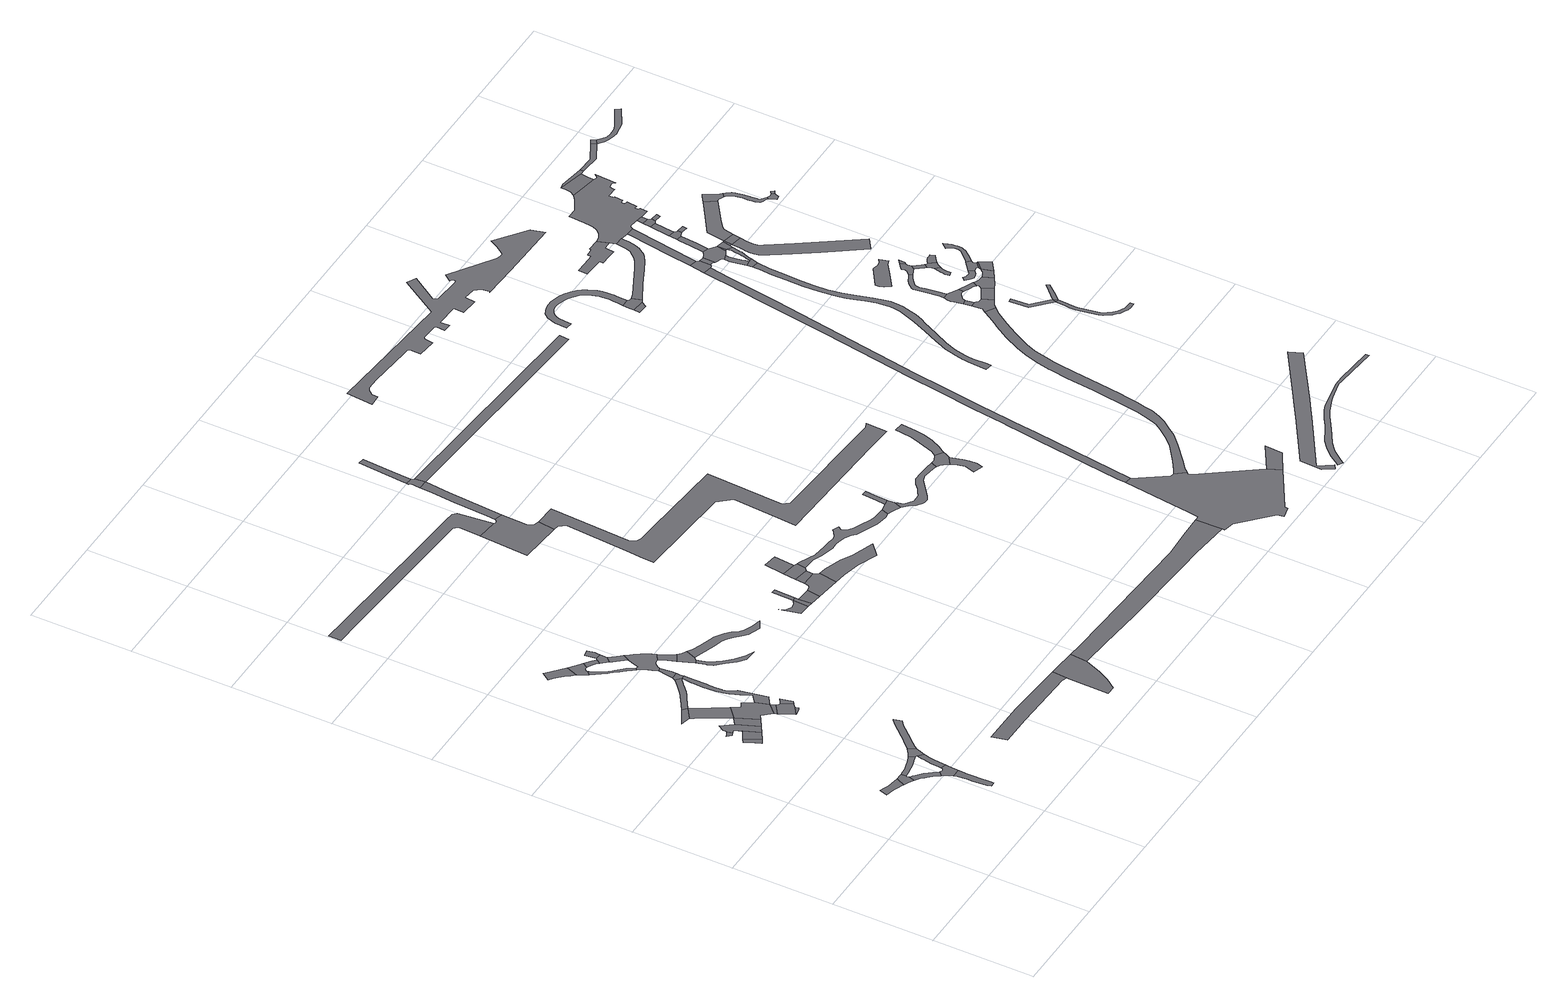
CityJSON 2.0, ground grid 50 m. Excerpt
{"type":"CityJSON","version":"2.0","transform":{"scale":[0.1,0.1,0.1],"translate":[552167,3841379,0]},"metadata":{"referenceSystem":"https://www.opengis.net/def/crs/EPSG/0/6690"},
"CityObjects":{
"road1":{"type":"Road","geometry":[{"type":"MultiSurface","lod":"1","boundaries":[[[0,1,2,3,4,5,6,7,8,9,10]]]}]},
"road2":{"type":"Road","attributes":{"RoadStructureAttribute.sectionType":"1"},"geometry":[{"type":"MultiSurface","lod":"1","boundaries":[[[11,10,9,12,13,14,15,16,17]]]}]},
"road3":{"type":"Road","attributes":{"RoadStructureAttribute.sectionType":"1"},"geometry":[{"type":"MultiSurface","lod":"1","boundaries":[[[18,19,20,21,22,23,24,14,13,25,26,27,28,29,30,31]]]}]},
"road4":{"type":"Road","attributes":{"RoadStructureAttribute.sectionType":"1"},"geometry":[{"type":"MultiSurface","lod":"1","boundaries":[[[32,33,34,35,36,37,38,39,40,41,42,43,44,45,46,47,48]]]}]},
"road5":{"type":"Road","geometry":[{"type":"MultiSurface","lod":"1","boundaries":[[[49,50,51,52,53,31,30,54,55,32,48,56,57]]]}]},
"road6":{"type":"Road","attributes":{"RoadStructureAttribute.sectionType":"1"},"geometry":[{"type":"MultiSurface","lod":"1","boundaries":[[[58,59,60,61,62,63,17,16,64,65,66,67,68,69,70,71,72]]]}]},
"road7":{"type":"Road","geometry":[{"type":"MultiSurface","lod":"1","boundaries":[[[73,74,75,76,77,78]]]}]},
"road8":{"type":"Road","geometry":[{"type":"MultiSurface","lod":"1","boundaries":[[[79,80,81,82,83,84,85]]]}]},
"road9":{"type":"Road","attributes":{"RoadStructureAttribute.sectionType":"1"},"geometry":[{"type":"MultiSurface","lod":"1","boundaries":[[[86,87,88,73,78,89]]]}]},
"road10":{"type":"Road","attributes":{"RoadStructureAttribute.sectionType":"1"},"geometry":[{"type":"MultiSurface","lod":"1","boundaries":[[[90,91,92,93,94,95,96,97,49,57,98,99,100,101,102]]]}]},
"road11":{"type":"Road","geometry":[{"type":"MultiSurface","lod":"1","boundaries":[[[103,104,58,72,105,90,102,106,107]]]}]},
"road12":{"type":"Road","attributes":{"RoadStructureAttribute.sectionType":"1"},"geometry":[{"type":"MultiSurface","lod":"1","boundaries":[[[108,109,110,111,112,113,114,79,85,115,116,117,118,119,86,89,120,121]]]}]},
"road13":{"type":"Road","geometry":[{"type":"MultiSurface","lod":"1","boundaries":[[[122,123,124,125]]]}]},
"road14":{"type":"Road","geometry":[{"type":"MultiSurface","lod":"1","boundaries":[[[126,121,120,127]]]}]},
"road15":{"type":"Road","attributes":{"RoadStructureAttribute.sectionType":"1"},"geometry":[{"type":"MultiSurface","lod":"1","boundaries":[[[128,129,125,124,130,131,132,133,134,135,136,126,137]]]}]},
"road16":{"type":"Road","attributes":{"RoadStructureAttribute.sectionType":"1"},"geometry":[{"type":"MultiSurface","lod":"1","boundaries":[[[138,139,140,141,142,143,144,145,146,147,148,149,150,151,152,103,107]]]}]},
"road17":{"type":"Road","geometry":[{"type":"MultiSurface","lod":"1","boundaries":[[[153,154,155,137,126,127,156,157,158,159,160]]]}]},
"road18":{"type":"Road","attributes":{"RoadStructureAttribute.sectionType":"1"},"geometry":[{"type":"MultiSurface","lod":"1","boundaries":[[[159,158,161,162]]]}]},
"road19":{"type":"Road","geometry":[{"type":"MultiSurface","lod":"1","boundaries":[[[163,164,165,166,167]]]}]},
"road20":{"type":"Road","attributes":{"RoadStructureAttribute.sectionType":"1"},"geometry":[{"type":"MultiSurface","lod":"1","boundaries":[[[168,162,161,167,166,169,170,171]]]}]},
"road21":{"type":"Road","geometry":[{"type":"MultiSurface","lod":"1","boundaries":[[[172,173,174,175,176,177,178,179,180,122,125,181,182,183,184,185,186,187,188,189,190,191,192]]]}]},
"road22":{"type":"Road","geometry":[{"type":"MultiSurface","lod":"1","boundaries":[[[193,194,195,196,197,198,199,200,201,202]]]}]},
"road23":{"type":"Road","attributes":{"RoadStructureAttribute.sectionType":"1"},"geometry":[{"type":"MultiSurface","lod":"1","boundaries":[[[203,204,205,171,170]]]}]},
"road24":{"type":"Road","attributes":{"RoadStructureAttribute.sectionType":"1"},"geometry":[{"type":"MultiSurface","lod":"1","boundaries":[[[206,202,201,207,208,209,210,211,212,213]]]}]},
"road25":{"type":"Road","attributes":{"RoadStructureAttribute.sectionType":"1"},"geometry":[{"type":"MultiSurface","lod":"1","boundaries":[[[214,215,216,217,218,219,220,221,222,223,224,225,226,192,227,228,229,230,231,232,233,234,235,236,237,238,239,240,160,159]]]}]},
"road26":{"type":"Road","geometry":[{"type":"MultiSurface","lod":"1","boundaries":[[[241,242,243,244,245,246,247,248,249,250,209,208,251,252,253,254,255,256,257,258,259,260,261,262]]]}]},
"road27":{"type":"Road","geometry":[{"type":"MultiSurface","lod":"1","boundaries":[[[263,172,192,226,264,265]]]}]},
"road28":{"type":"Road","attributes":{"RoadStructureAttribute.sectionType":"1"},"geometry":[{"type":"MultiSurface","lod":"1","boundaries":[[[266,267,213,212,268,269,270,271]]]}]},
"road29":{"type":"Road","geometry":[{"type":"MultiSurface","lod":"1","boundaries":[[[272,273,274,275,276,263,265]]]}]},
"road30":{"type":"Road","geometry":[{"type":"MultiSurface","lod":"1","boundaries":[[[277,278,271,270,279,280,281]]]}]},
"road31":{"type":"Road","attributes":{"RoadStructureAttribute.sectionType":"1"},"geometry":[{"type":"MultiSurface","lod":"1","boundaries":[[[282,283,281,280,284,285,286,287,288]]]}]},
"road32":{"type":"Road","geometry":[{"type":"MultiSurface","lod":"1","boundaries":[[[289,290,291,292,278,277]]]}]},
"road33":{"type":"Road","geometry":[{"type":"MultiSurface","lod":"1","boundaries":[[[293,294,295,296,288,287,297,298,262,261,299,300,274,273,301,302,303,304,305]]]}]},
"road34":{"type":"Road","attributes":{"RoadStructureAttribute.sectionType":"1"},"geometry":[{"type":"MultiSurface","lod":"1","boundaries":[[[306,305,304,307,308,309]]]}]},
"road35":{"type":"Road","geometry":[{"type":"MultiSurface","lod":"1","boundaries":[[[310,311,312,313,314,315,316]]]}]},
"road36":{"type":"Road","geometry":[{"type":"MultiSurface","lod":"1","boundaries":[[[317,309,308,318,319,320,321,322]]]}]},
"road37":{"type":"Road","attributes":{"RoadStructureAttribute.sectionType":"1"},"geometry":[{"type":"MultiSurface","lod":"1","boundaries":[[[323,324,325,326,327,328,329,330,331,332,333,334,335,336,320,319]]]}]},
"road38":{"type":"Road","attributes":{"RoadStructureAttribute.sectionType":"1"},"geometry":[{"type":"MultiSurface","lod":"1","boundaries":[[[337,338,339,340,341,342,343,344,345,346,347,348,349,350,351,352,353,354,355,356,357,358,322,321]]]}]},
"road39":{"type":"Road","attributes":{"RoadStructureAttribute.sectionType":"1"},"geometry":[{"type":"MultiSurface","lod":"1","boundaries":[[[359,360,361,362,363,364,365,366,367,368,369,370,371,372,373,374,375,376]]]}]},
"road40":{"type":"Road","geometry":[{"type":"MultiSurface","lod":"1","boundaries":[[[377,316,315,378,379,380,381,382,383]]]}]},
"road41":{"type":"Road","attributes":{"RoadStructureAttribute.sectionType":"1"},"geometry":[{"type":"MultiSurface","lod":"1","boundaries":[[[384,385,386,387,388,389,390]]]}]},
"road42":{"type":"Road","geometry":[{"type":"MultiSurface","lod":"1","boundaries":[[[390,389,391,392,393]]]}]},
"road43":{"type":"Road","geometry":[{"type":"MultiSurface","lod":"1","boundaries":[[[394,395,390,393]]]}]},
"road44":{"type":"Road","geometry":[{"type":"MultiSurface","lod":"1","boundaries":[[[396,392,391,397,398]]]}]},
"road45":{"type":"Road","geometry":[{"type":"MultiSurface","lod":"1","boundaries":[[[399,400,401,398,397,402,403,404,405]]]}]},
"road46":{"type":"Road","attributes":{"RoadStructureAttribute.sectionType":"1"},"geometry":[{"type":"MultiSurface","lod":"1","boundaries":[[[406,399,405,407]]]}]},
"road47":{"type":"Road","geometry":[{"type":"MultiSurface","lod":"1","boundaries":[[[375,408,409,410,411,412,413,414,415,416,417,376]]]}]},
"road48":{"type":"Road","geometry":[{"type":"MultiSurface","lod":"1","boundaries":[[[418,406,407,419,420,421]]]}]},
"road49":{"type":"Road","attributes":{"RoadStructureAttribute.sectionType":"1"},"geometry":[{"type":"MultiSurface","lod":"1","boundaries":[[[422,423,424,418,421]]]}]},
"road50":{"type":"Road","attributes":{"RoadStructureAttribute.sectionType":"1"},"geometry":[{"type":"MultiSurface","lod":"1","boundaries":[[[425,426,427,428,429,430,431,404,403]]]}]},
"road51":{"type":"Road","geometry":[{"type":"MultiSurface","lod":"1","boundaries":[[[432,433,434,435,415,414,436,437]]]}]},
"road52":{"type":"Road","attributes":{"RoadStructureAttribute.sectionType":"1"},"geometry":[{"type":"MultiSurface","lod":"1","boundaries":[[[438,439,440,441,442,383,382,443,444,445,446,447,448]]]}]},
"road53":{"type":"Road","geometry":[{"type":"MultiSurface","lod":"1","boundaries":[[[449,450,451,432,437,452,453]]]}]},
"road54":{"type":"Road","attributes":{"RoadStructureAttribute.sectionType":"1"},"geometry":[{"type":"MultiSurface","lod":"1","boundaries":[[[454,455,456,457,458,459,460,461,462,463,464,465,466,467,468,469,470,420,419,471,472,473,474,475,476,477,478,479,480,481,482,483]]]}]},
"road55":{"type":"Road","attributes":{"RoadStructureAttribute.sectionType":"1"},"geometry":[{"type":"MultiSurface","lod":"1","boundaries":[[[484,485,486,487,449,453]]]}]},
"road56":{"type":"Road","geometry":[{"type":"MultiSurface","lod":"1","boundaries":[[[488,489,483,482,490,491,492]]]}]},
"road57":{"type":"Road","attributes":{"RoadStructureAttribute.sectionType":"1"},"geometry":[{"type":"MultiSurface","lod":"1","boundaries":[[[493,494,495,496,497,498,499,500,501,502,503,504,505,506,507,508,509,510,511,512,513,514,515,410,409]]]}]},
"road58":{"type":"Road","geometry":[{"type":"MultiSurface","lod":"1","boundaries":[[[516,517,518,519,489,488]]]}]},
"road59":{"type":"Road","attributes":{"RoadStructureAttribute.sectionType":"1"},"geometry":[{"type":"MultiSurface","lod":"1","boundaries":[[[520,521,522,523,524,525,526,527,528,492,491,529,530,531,532,533,534,535,536,537,538,539,540,541]]]}]},
"road60":{"type":"Road","geometry":[{"type":"MultiSurface","lod":"1","boundaries":[[[542,543,452,437]]]}]},
"road61":{"type":"Road","attributes":{"RoadStructureAttribute.sectionType":"1"},"geometry":[{"type":"MultiSurface","lod":"1","boundaries":[[[544,545,546,547,548,549,550,551,552]]]}]},
"road62":{"type":"Road","geometry":[{"type":"MultiSurface","lod":"1","boundaries":[[[553,554,541,540,555,556,552,551,557,558]]]}]},
"road63":{"type":"Road","geometry":[{"type":"MultiSurface","lod":"1","boundaries":[[[559,560,561,562,448,447,563,564,565,566,567,568,569,570,571,572,573,574,575,576]]]}]},
"road64":{"type":"Road","attributes":{"RoadStructureAttribute.sectionType":"1"},"geometry":[{"type":"MultiSurface","lod":"1","boundaries":[[[577,578,579,580,581,582,583,584,585,586,587,588,553,558]]]}]},
"road65":{"type":"Road","geometry":[{"type":"MultiSurface","lod":"1","boundaries":[[[589,590,591,570,569]]]}]},
"road66":{"type":"Road","geometry":[{"type":"MultiSurface","lod":"1","boundaries":[[[592,593,594,595,596,597,598,599,600,601,602,603,604,605,606,607,608,609,610,611,612,613,614,615,616,617,618,619,620,621,622,623,624,625,626,627,628,629,630,631,632,633,634,635,636,637,638,639,640]]]}]},
"road67":{"type":"Road","attributes":{"RoadStructureAttribute.sectionType":"1"},"geometry":[{"type":"MultiSurface","lod":"1","boundaries":[[[641,642,643,644,645,646,647,648,649,650,651,652,653,559,576,654,655,656,657,658,659,660,661,662,663,664]]]}]},
"road68":{"type":"Road","attributes":{"RoadStructureAttribute.sectionType":"1"},"geometry":[{"type":"MultiSurface","lod":"1","boundaries":[[[665,666,667,668,669,670,671,672,673,674,675,676,677,678,679,680,681,682,683,684,685,686,687,688,574,573,689,690,691,692,693,694,695,696,697,698,699,700,701,702,703,704,705,706,707,708,709,710,711,712,713]]]}]},
"road69":{"type":"Road","attributes":{"RoadStructureAttribute.sectionType":"1"},"geometry":[{"type":"MultiSurface","lod":"1","boundaries":[[[714,715,716,717,718,719,720,721,722,723,724,725,726,727,728,729,730,731,732,733,734,735,736,737,738,739,740,741,742,743,744,745,746,747,748,749,750,751,752,753,754,755,756,757,758,759,760,761]]]}]},
"road70":{"type":"Road","attributes":{"RoadStructureAttribute.sectionType":"1"},"geometry":[{"type":"MultiSurface","lod":"1","boundaries":[[[762,763,764,765,766,767,768,769,770,771,772,773,774,775]]]}]},
"road71":{"type":"Road","geometry":[{"type":"MultiSurface","lod":"1","boundaries":[[[776,777,778,779,780,781,782,783,784,785,786,787,788,789,790,791,792,793,794,795,796,797,798,799,800,801,802,803,804,805,806,807,808,809,810,811,812,813,814,815,816,817,818,819,820,821,822,823,824]]]}]},
"road72":{"type":"Road","attributes":{"RoadStructureAttribute.sectionType":"1"},"geometry":[{"type":"MultiSurface","lod":"1","boundaries":[[[825,826,827,828]]]}]},
"road73":{"type":"Road","geometry":[{"type":"MultiSurface","lod":"1","boundaries":[[[829,830,761,760,831,825,828,832,833]]]}]},
"road74":{"type":"Road","attributes":{"RoadStructureAttribute.sectionType":"1"},"geometry":[{"type":"MultiSurface","lod":"1","boundaries":[[[834,835,836,837,838,839,840,841,842,843,844,845,846,847,848,849,850,851,852,853,854,855,856,857,858,859,860,861,862,863,864,865,866,867,868,869,870,871,872,873,874,875,876,877,878,879,880,881,882,883,884,885,886,887,888,889,890,891]]]}]},
"road75":{"type":"Road","attributes":{"RoadStructureAttribute.sectionType":"1"},"geometry":[{"type":"MultiSurface","lod":"1","boundaries":[[[892,893,894,895,896,897,898,899,900,833,832,901,902,903,904,905,906,907,908,909,910,911,912]]]}]},
"road76":{"type":"Road","geometry":[{"type":"MultiSurface","lod":"1","boundaries":[[[913,914,915,916,917,918,919,920,921,922,923,924,925,926]]]}]},
"road77":{"type":"Road","geometry":[{"type":"MultiSurface","lod":"1","boundaries":[[[927,641,664,928,929,930,931]]]}]},
"road78":{"type":"Road","geometry":[{"type":"MultiSurface","lod":"1","boundaries":[[[932,933,934,935,936]]]}]},
"road79":{"type":"Road","geometry":[{"type":"MultiSurface","lod":"1","boundaries":[[[937,938,939,940,936,935,941,942,943,665,713,944,945,946]]]}]},
"road80":{"type":"Road","attributes":{"RoadStructureAttribute.sectionType":"1"},"geometry":[{"type":"MultiSurface","lod":"1","boundaries":[[[930,929,947,948,949,950]]]}]},
"road81":{"type":"Road","geometry":[{"type":"MultiSurface","lod":"1","boundaries":[[[951,952,953,954,933,932,955,956,957,958,959,960,961,962,963]]]}]},
"road82":{"type":"Road","geometry":[{"type":"MultiSurface","lod":"1","boundaries":[[[964,965,966,967,834,891,968]]]}]},
"road83":{"type":"Road","geometry":[{"type":"MultiSurface","lod":"1","boundaries":[[[969,970,971,972,973,974,975,976,967,966]]]}]},
"road84":{"type":"Road","geometry":[{"type":"MultiSurface","lod":"1","boundaries":[[[977,978,979,980,981,982,983,984,985,951,963,986,987,988,989,990,991,992,993,994]]]}]},
"road85":{"type":"Road","attributes":{"RoadStructureAttribute.sectionType":"1"},"geometry":[{"type":"MultiSurface","lod":"1","boundaries":[[[995,996,997,998,999,1000,1001,1002]]]}]},
"road86":{"type":"Road","attributes":{"RoadStructureAttribute.sectionType":"1"},"geometry":[{"type":"MultiSurface","lod":"1","boundaries":[[[1003,1004,1005,1006,927,931,1007,1008,1009]]]}]},
"road87":{"type":"Road","attributes":{"RoadStructureAttribute.sectionType":"1"},"geometry":[{"type":"MultiSurface","lod":"1","boundaries":[[[1010,1011,1012,946,945,1013,1014,1015]]]}]},
"road88":{"type":"Road","geometry":[{"type":"MultiSurface","lod":"1","boundaries":[[[1016,1017,950,949,1018,974,973,1019,1020,1021,1022,1023,1024,1025]]]}]},
"road89":{"type":"Road","geometry":[{"type":"MultiSurface","lod":"1","boundaries":[[[1002,1001,1026]]]}]},
"road90":{"type":"Road","geometry":[{"type":"MultiSurface","lod":"1","boundaries":[[[1027,1028,961,960,1029,1030,1031,1032,1033]]]}]},
"road91":{"type":"Road","geometry":[{"type":"MultiSurface","lod":"1","boundaries":[[[1034,1035,1036,1037,1038,1039,1040,1041,964,968,1042,1043,1044,1045,1046,1047,1048]]]}]},
"road92":{"type":"Road","geometry":[{"type":"MultiSurface","lod":"1","boundaries":[[[1049,1050,1051,1052,1053,1054,1055,1056,1057,1058,1059,1060,1061,1062,1063,1064]]]}]},
"road93":{"type":"Road","attributes":{"RoadStructureAttribute.sectionType":"1"},"geometry":[{"type":"MultiSurface","lod":"1","boundaries":[[[1001,1065,1066,1067,1068,1069,1070,1071,1072,1073,1074,1075,1076,1077,1078,1079,1080,1081,1082,1083,1084,1085,1086,1087,1088,1089,1090,1091,1092,1093,1094,1026]]]}]},
"road94":{"type":"Road","attributes":{"RoadStructureAttribute.sectionType":"1"},"geometry":[{"type":"MultiSurface","lod":"1","boundaries":[[[1023,1022,1034]]]}]},
"road95":{"type":"Road","attributes":{"RoadStructureAttribute.sectionType":"1"},"geometry":[{"type":"MultiSurface","lod":"1","boundaries":[[[1095,1096,1097,1016,1025,1098,1099]]]}]},
"road96":{"type":"Road","geometry":[{"type":"MultiSurface","lod":"1","boundaries":[[[1023,1034,1048,1100,1101]]]}]},
"road97":{"type":"Road","geometry":[{"type":"MultiSurface","lod":"1","boundaries":[[[1102,1103,1002,1026,1104,1105]]]}]},
"road98":{"type":"Road","geometry":[{"type":"MultiSurface","lod":"1","boundaries":[[[1106,1107,1108,1033,1032,1109,1110,1010,1015,1111,1112,1113]]]}]},
"road99":{"type":"Road","geometry":[{"type":"MultiSurface","lod":"1","boundaries":[[[1114,1115,1116,1117,1118,977,994,1119,1120,1121,1122,1123]]]}]},
"road100":{"type":"Road","geometry":[{"type":"MultiSurface","lod":"1","boundaries":[[[1124,1101,1100,1125]]]}]},
"road101":{"type":"Road","geometry":[{"type":"MultiSurface","lod":"1","boundaries":[[[1126,1127,1095,1099,1128,1129,1130,1131,1132,1133,1134]]]}]},
"road102":{"type":"Road","geometry":[{"type":"MultiSurface","lod":"1","boundaries":[[[1135,1136,1137,1138,1139,1140,1141,1142,1143,1144,1145,1146,1147]]]}]},
"road103":{"type":"Road","geometry":[{"type":"MultiSurface","lod":"1","boundaries":[[[1148,1149,1150,1151,1152,1153,1154,1155,1156,1157,1158]]]}]},
"road104":{"type":"Road","geometry":[{"type":"MultiSurface","lod":"1","boundaries":[[[1159,1121,1120,1160,1161,1162]]]}]},
"road105":{"type":"Road","attributes":{"RoadStructureAttribute.sectionType":"1"},"geometry":[{"type":"MultiSurface","lod":"1","boundaries":[[[1163,1126,1134,1164,1165]]]}]},
"road106":{"type":"Road","geometry":[{"type":"MultiSurface","lod":"1","boundaries":[[[1124,1125,1166,1167]]]}]},
"road107":{"type":"Road","geometry":[{"type":"MultiSurface","lod":"1","boundaries":[[[1168,1114,1123,1169]]]}]},
"road108":{"type":"Road","attributes":{"RoadStructureAttribute.sectionType":"1"},"geometry":[{"type":"MultiSurface","lod":"1","boundaries":[[[1170,1171,1172,1173,1113,1112,1174]]]}]},
"road109":{"type":"Road","geometry":[{"type":"MultiSurface","lod":"1","boundaries":[[[1175,1176,1162,1161,1177,1148,1158,1178,1179,1180]]]}]},
"road110":{"type":"Road","geometry":[{"type":"MultiSurface","lod":"1","boundaries":[[[1181,1182,1130,1129]]]}]},
"road111":{"type":"Road","geometry":[{"type":"MultiSurface","lod":"1","boundaries":[[[1183,1163,1165,1184,1185,1186]]]}]},
"road112":{"type":"Road","attributes":{"RoadStructureAttribute.sectionType":"1"},"geometry":[{"type":"MultiSurface","lod":"1","boundaries":[[[1125,1187,1188,1189,1190,1191,1192,1193,1194,1195,1196,1197,1198,1199,1200,1201,1202,1203,1204,1205,1206,1166]]]}]},
"road113":{"type":"Road","geometry":[{"type":"MultiSurface","lod":"1","boundaries":[[[1207,1183,1186,1208]]]}]},
"road114":{"type":"Road","geometry":[{"type":"MultiSurface","lod":"1","boundaries":[[[1209,1147,1146,1210,1211,1212,1213,1214,1215,1216]]]}]},
"road115":{"type":"Road","geometry":[{"type":"MultiSurface","lod":"1","boundaries":[[[1217,1218,1219,1220,1221,1180,1179,1222,1223]]]}]},
"road116":{"type":"Road","geometry":[{"type":"MultiSurface","lod":"1","boundaries":[[[1213,1212,1170,1224]]]}]},
"road117":{"type":"Road","geometry":[{"type":"MultiSurface","lod":"1","boundaries":[[[1225,1226,1227,1228,1229,1230,1231,1232,1233,1234,1235,926,925,892,912,1003,1009,1236,1237,1238,1207,1208,1239,1240,1241,1242,1243,1244,1245,1246,1247,1248,1249,1250,1251,1252,1253,1254,1255,1256,1257,1258,1259,1260,1261]]]}]},
"road118":{"type":"Road","geometry":[{"type":"MultiSurface","lod":"1","boundaries":[[[1224,1170,1174,1262]]]}]},
"road119":{"type":"Road","geometry":[{"type":"MultiSurface","lod":"1","boundaries":[[[1263,1264,1185,1184]]]}]},
"road120":{"type":"Road","attributes":{"RoadStructureAttribute.sectionType":"1"},"geometry":[{"type":"MultiSurface","lod":"1","boundaries":[[[1265,1266,1267,1124,1167,1268,1269,1270,1271,1272]]]}]},
"road121":{"type":"Road","geometry":[{"type":"MultiSurface","lod":"1","boundaries":[[[1273,1274,1275,1276,1277,1278,1279,1280,1281,1282,1283,1284,1285,1286,1287,1288,1289,1290,1209,1216]]]}]},
"road122":{"type":"Road","geometry":[{"type":"MultiSurface","lod":"1","boundaries":[[[1291,1292,1293,1225,1261,1294,1295,1296]]]}]},
"road123":{"type":"Road","geometry":[{"type":"MultiSurface","lod":"1","boundaries":[[[1297,1291,1296,1298,1299]]]}]},
"road124":{"type":"Road","geometry":[{"type":"MultiSurface","lod":"1","boundaries":[[[1300,1301,1265,1272,1302,1303,1304,1305,1306,1307]]]}]},
"road125":{"type":"Road","geometry":[{"type":"MultiSurface","lod":"1","boundaries":[[[1308,1309,1310,1311,1312,1313,1314,1315,1316,1317,1318,1319,1306,1305,1320,1321,1322,1323,1324,1325,1326,1327,1328,1329,1330,1331,1332,1333,1334,1335,1336]]]}]},
"road126":{"type":"Road","geometry":[{"type":"MultiSurface","lod":"1","boundaries":[[[1337,1336,1335,1338,1339,1340,1341,1342,1343,1344]]]}]},
"road127":{"type":"Road","geometry":[{"type":"MultiSurface","lod":"1","boundaries":[[[1345,1346,1344,1343]]]}]},
"road128":{"type":"Road","attributes":{"RoadStructureAttribute.sectionType":"1"},"geometry":[{"type":"MultiSurface","lod":"1","boundaries":[[[1347,1348,1299,1298,1349,1350,1351]]]}]},
"road129":{"type":"Road","geometry":[{"type":"MultiSurface","lod":"1","boundaries":[[[1352,1347,1351,1353]]]}]},
"road130":{"type":"Road","attributes":{"RoadStructureAttribute.sectionType":"1"},"geometry":[{"type":"MultiSurface","lod":"1","boundaries":[[[1354,1355,1356,1357,1358,1359,1360,1361,1362,1363,1364,1365,1366,1353,1351]]]}]}
},
"vertices":[
[342,671,0],[317,676,0],[296,683,0],[272,694,0],[260,653,0],[282,648,0],[308,641,0],[335,632,0],[343,628,0],[356,622,0],[376,666,0],
[400,666,0],[379,611,0],[402,597,0],[413,629,0],[409,636,0],[413,642,0],[412,667,0],
[500,537,0],[491,551,0],[464,582,0],[435,608,0],[430,612,0],[426,616,0],[422,620,0],[426,580,0],[442,565,0],[448,560,0],[467,540,0],[481,519,0],[488,509,0],[507,528,0],
[513,460,0],[518,443,0],[521,421,0],[522,402,0],[523,376,0],[525,353,0],[526,325,0],[529,303,0],[534,283,0],[558,287,0],[557,298,0],[556,320,0],[555,352,0],[555,388,0],[555,424,0],[556,429,0],[556,460,0],
[534,534,0],[532,526,0],[524,521,0],[516,522,0],[512,525,0],[495,498,0],[506,478,0],[558,493,0],[561,528,0],
[527,696,0],[504,686,0],[493,682,0],[478,677,0],[448,670,0],[424,667,0],[424,644,0],[445,646,0],[467,650,0],[484,652,0],[494,655,0],[500,656,0],[518,662,0],[534,667,0],[545,670,0],
[281,1383,0],[264,1371,0],[270,1358,0],[272,1354,0],[298,1295,0],[322,1310,0],
[290,1470,0],[275,1460,0],[273,1459,0],[263,1456,0],[281,1436,0],[284,1438,0],[297,1444,0],
[329,1413,0],[321,1406,0],[301,1394,0],[362,1335,0],
[553,666,0],[551,656,0],[547,637,0],[545,623,0],[543,610,0],[539,584,0],[537,563,0],[536,547,0],[564,563,0],[568,594,0],[572,622,0],[575,633,0],[577,643,0],
[577,729,0],[549,709,0],[551,669,0],[585,668,0],[593,690,0],
[345,1469,0],[340,1477,0],[338,1480,0],[325,1498,0],[311,1517,0],[292,1487,0],[294,1479,0],[302,1446,0],[313,1446,0],[315,1443,0],[320,1438,0],[323,1428,0],[396,1357,0],[350,1463,0],
[323,1712,0],[241,1666,0],[289,1656,0],[346,1695,0],
[389,1488,0],[435,1381,0],
[417,1577,0],[400,1606,0],[298,1642,0],[301,1638,0],[327,1596,0],[338,1578,0],[343,1569,0],[357,1545,0],[372,1518,0],[442,1535,0],
[604,706,0],[621,726,0],[640,746,0],[661,770,0],[679,791,0],[700,814,0],[724,835,0],[727,837,0],[717,877,0],[715,876,0],[689,851,0],[667,826,0],[645,801,0],[625,777,0],[602,754,0],
[492,1508,0],[467,1494,0],[466,1496,0],[459,1396,0],[470,1383,0],[497,1351,0],[543,1395,0],[524,1460,0],
[504,1337,0],[553,1372,0],
[572,1266,0],[584,1273,0],[583,1277,0],[580,1290,0],[540,1262,0],
[562,1359,0],[583,1295,0],[597,1305,0],[568,1356,0],
[485,1838,0],[470,1822,0],[451,1804,0],[450,1803,0],[428,1784,0],[405,1765,0],[400,1761,0],[399,1761,0],[385,1751,0],[400,1730,0],[412,1737,0],[420,1742,0],[438,1754,0],[447,1761,0],[453,1767,0],[460,1774,0],[477,1790,0],[490,1801,0],[499,1809,0],[505,1812,0],[511,1814,0],
[254,2352,0],[246,2360,0],[218,2318,0],[237,2305,0],[253,2289,0],[272,2269,0],[284,2254,0],[290,2247,0],[305,2228,0],[329,2287,0],
[610,1315,0],[598,1375,0],[581,1365,0],
[364,2258,0],[320,2203,0],[335,2179,0],[350,2198,0],[352,2208,0],[359,2214,0],[374,2214,0],[388,2240,0],
[556,1405,0],[587,1424,0],[557,1562,0],[546,1580,0],[535,1600,0],[529,1625,0],[529,1628,0],[526,1653,0],[526,1687,0],[528,1704,0],[529,1762,0],[529,1790,0],[528,1814,0],[509,1795,0],[505,1764,0],[505,1762,0],[503,1735,0],[503,1704,0],[503,1672,0],[506,1642,0],[508,1630,0],[512,1609,0],[519,1584,0],[529,1559,0],[538,1539,0],[556,1505,0],[564,1492,0],
[451,2059,0],[434,2077,0],[433,2078,0],[414,2096,0],[400,2111,0],[396,2116,0],[379,2138,0],[368,2157,0],[359,2174,0],[352,2193,0],[349,2158,0],[364,2137,0],[382,2115,0],[389,2107,0],[399,2095,0],[418,2073,0],[434,2053,0],[436,2050,0],[453,2030,0],[458,2024,0],[463,2015,0],[472,2024,0],
[493,1851,0],[527,1836,0],[527,1851,0],
[416,2220,0],[410,2224,0],[394,2203,0],[412,2191,0],[425,2178,0],[438,2201,0],
[528,1879,0],[522,1932,0],[506,1925,0],[499,1890,0],[493,1857,0],
[476,2204,0],[447,2204,0],[444,2155,0],[452,2146,0],[472,2170,0],
[493,2144,0],[488,2150,0],[459,2137,0],[461,2134,0],[482,2108,0],[504,2079,0],[520,2112,0],
[477,2226,0],[477,2232,0],[468,2267,0],[439,2261,0],
[589,2010,0],[566,2053,0],[550,2077,0],[539,2090,0],[492,2037,0],[486,2020,0],[481,1990,0],[494,1955,0],[525,1945,0],[539,1963,0],[549,1968,0],[563,1968,0],[598,1991,0],
[612,1959,0],[578,1946,0],[599,1890,0],[641,1914,0],
[1044,445,0],[822,447,0],[840,374,0],[995,372,0],[1305,360,0],[1330,353,0],[1334,425,0],
[659,1896,0],[619,1841,0],[630,1813,0],[648,1824,0],[658,1834,0],[679,1885,0],
[635,1800,0],[643,1767,0],[644,1763,0],[654,1737,0],[690,1699,0],[726,1659,0],[760,1632,0],[820,1627,0],[781,1644,0],[737,1677,0],[700,1715,0],[668,1763,0],[664,1769,0],[654,1799,0],
[676,1831,0],[699,1822,0],[719,1816,0],[765,1799,0],[817,1784,0],[840,1771,0],[848,1765,0],[862,1752,0],[886,1726,0],[912,1705,0],[969,1684,0],[1014,1709,0],[969,1718,0],[928,1736,0],[903,1756,0],[897,1765,0],[889,1778,0],[864,1799,0],[821,1828,0],[785,1840,0],[742,1854,0],[705,1869,0],
[1002,3210,0],[988,3227,0],[941,3231,0],[690,3249,0],[477,3264,0],[113,3290,0],[22,3297,0],[10,3299,0],[9,3236,0],[134,3229,0],[134,3231,0],[454,3209,0],[654,3195,0],[908,3178,0],[914,3171,0],[926,3158,0],[919,3049,0],[1021,3039,0],
[1367,423,0],[1327,145,0],[1370,143,0],[1407,194,0],[1436,246,0],[1470,332,0],[1476,414,0],
[1186,1634,0],[1162,1629,0],[1133,1647,0],[1121,1673,0],[1146,1575,0],[1200,1570,0],[1205,1648,0],
[1226,1568,0],[1223,1630,0],[1224,1647,0],
[1229,1752,0],[1208,1753,0],
[1265,1627,0],[1285,1560,0],[1293,1625,0],
[1328,1658,0],[1326,1640,0],[1319,1632,0],[1347,1552,0],[1405,1544,0],[1418,1635,0],[1404,1658,0],
[1334,1707,0],[1406,1695,0],
[904,2806,0],[1116,2789,0],[1126,2874,0],[1103,2880,0],[1089,2897,0],[1084,2912,0],[1089,3038,0],[1048,3046,0],[1039,3035,0],[1030,3034,0],
[1342,1770,0],[1421,1709,0],[1429,1752,0],[1412,1757,0],
[1414,1771,0],[1422,1861,0],[1353,1869,0],
[1462,1536,0],[1551,1516,0],[1647,1478,0],[1707,1530,0],[1600,1569,0],[1545,1600,0],[1458,1628,0],
[1074,3435,0],[1071,3370,0],[1062,3259,0],[1051,3089,0],[1110,3313,0],[1120,3434,0],
[2438,376,0],[2285,370,0],[1857,391,0],[1715,398,0],[1545,407,0],[1623,318,0],[1836,298,0],[2228,276,0],[2338,270,0],[2536,250,0],[2532,379,0],
[1071,3502,0],[1070,3491,0],[1078,3483,0],[1116,3487,0],[1106,3498,0],
[1921,1605,0],[1865,1609,0],[1842,1617,0],[1795,1637,0],[1761,1654,0],[1732,1673,0],[1722,1699,0],[1734,1715,0],[1705,1728,0],[1692,1718,0],[1668,1702,0],[1652,1698,0],[1625,1703,0],[1590,1705,0],[1519,1714,0],[1492,1725,0],[1440,1749,0],[1487,1704,0],[1532,1685,0],[1594,1668,0],[1624,1670,0],[1650,1667,0],[1683,1656,0],[1711,1641,0],[1727,1621,0],[1835,1578,0],[1890,1569,0],[1900,1569,0],[1914,1571,0],[1925,1605,0],
[1112,3599,0],[1120,3746,0],[1091,3749,0],[1072,3513,0],
[1993,1618,0],[1965,1613,0],[1938,1563,0],[1981,1544,0],[1995,1583,0],
[1140,2787,0],[1165,2755,0],[1142,2443,0],[1136,2354,0],[1132,2303,0],[1620,2267,0],[1672,2203,0],[1657,1974,0],[1652,1885,0],[2266,1854,0],[2396,1846,0],[2399,1950,0],[2377,1939,0],[1772,1976,0],[1748,2008,0],[1768,2387,0],[1340,2420,0],[1294,2424,0],[1248,2427,0],[1223,2439,0],[1208,2462,0],[1208,2472,0],[1231,2868,0],
[1997,1688,0],[2000,1728,0],[1977,1731,0],[1971,1657,0],
[2273,1575,0],[2219,1580,0],[2180,1580,0],[2151,1563,0],[2124,1540,0],[2110,1531,0],[2086,1515,0],[2046,1514,0],[2007,1542,0],[1995,1527,0],[2013,1510,0],[2025,1491,0],[2051,1473,0],[2061,1468,0],[2079,1467,0],[2102,1480,0],[2187,1547,0],[2216,1556,0],[2247,1551,0],[2280,1547,0],[2292,1541,0],[2307,1570,0],
[2262,3357,0],[2267,3404,0],
[2352,1466,0],[2359,1430,0],[2344,1381,0],[2389,1366,0],[2401,1397,0],[2397,1435,0],[2394,1467,0],[2376,1522,0],[2338,1496,0],
[2358,1584,0],[2328,1570,0],[2309,1533,0],[2333,1507,0],[2389,1547,0],[2394,1559,0],
[2603,769,0],[2573,515,0],[2562,434,0],[2555,380,0],[2534,236,0],[2586,225,0],[2735,87,0],[2741,54,0],[2795,67,0],[2798,85,0],[3010,211,0],[2983,277,0],[2793,543,0],[2783,557,0],[2793,568,0],[2757,614,0],[2740,617,0],[2638,763,0],
[2400,1571,0],[2418,1596,0],[2441,1647,0],[2457,1697,0],[2462,1741,0],[2466,1781,0],[2469,1810,0],[2424,1816,0],[2420,1781,0],[2415,1731,0],[2400,1682,0],[2373,1609,0],
[3093,260,0],[3109,270,0],[3116,358,0],
[2654,3933,0],[2632,3900,0],[2622,3890,0],[2605,3890,0],[2587,3897,0],[2381,4037,0],[2356,4002,0],[2364,3997,0],[2366,3992,0],[2367,3980,0],[2357,3975,0],[2224,3988,0],[2214,4008,0],[2297,4137,0],[2255,4161,0],[2134,3968,0],[1476,4023,0],[1465,3893,0],[1518,3896,0],[1522,3926,0],[1530,3937,0],[1540,3949,0],[1554,3957,0],[1617,3957,0],[1832,3937,0],[1855,3935,0],[1865,3927,0],[1865,3915,0],[1863,3872,0],[1953,3863,0],[1960,3908,0],[1967,3913,0],[2052,3909,0],[2057,3902,0],[2053,3859,0],[2093,3857,0],[2092,3902,0],[2202,3896,0],[2200,3846,0],[2285,3839,0],[2290,3889,0],[2347,3882,0],[2373,3852,0],[2376,3815,0],[2373,3812,0],[2543,3805,0],[2844,3796,0],[2826,3864,0],[2677,3976,0],
[2943,3060,0],[2932,2990,0],[2924,2937,0],[2895,2752,0],[2841,2397,0],[2764,1932,0],[2742,1784,0],[2713,1586,0],[2692,1432,0],[2688,1403,0],[2679,1335,0],[2665,1237,0],[2608,813,0],[2707,1274,0],[2716,1348,0],[2723,1399,0],[2726,1421,0],[2748,1582,0],[2778,1784,0],[2799,1927,0],[2927,2696,0],[2955,2875,0],[2968,2952,0],[2984,3051,0],
[3308,1865,0],[3288,1832,0],[3260,1789,0],[3248,1772,0],[3204,1699,0],[3162,1618,0],[3140,1558,0],[3119,1490,0],[3107,1430,0],[3104,1418,0],[3093,1333,0],[3077,1193,0],[3069,1133,0],[3058,1050,0],[3051,1000,0],[3044,957,0],[3034,920,0],[3022,877,0],[3010,844,0],[2988,812,0],[2956,769,0],[2911,721,0],[2829,660,0],[2780,627,0],[2805,582,0],[2815,592,0],[2855,625,0],[2937,694,0],[2986,742,0],[3018,787,0],[3045,822,0],[3065,862,0],[3082,905,0],[3089,945,0],[3099,988,0],[3108,1043,0],[3114,1084,0],[3129,1191,0],[3145,1333,0],[3154,1411,0],[3160,1438,0],[3169,1481,0],[3185,1546,0],[3207,1599,0],[3247,1677,0],[3286,1742,0],[3318,1790,0],[3328,1805,0],[3355,1835,0],
[2616,3283,0],[2619,3316,0],[2619,3331,0],[2620,3349,0],[2618,3370,0],[2615,3387,0],[2611,3409,0],[2604,3425,0],[2593,3450,0],[2582,3469,0],[2569,3486,0],[2545,3505,0],[2520,3524,0],[2495,3536,0],[2469,3544,0],[2446,3549,0],[2423,3549,0],[2398,3546,0],[2364,3530,0],[2346,3508,0],[2336,3486,0],[2329,3464,0],[2325,3402,0],[2360,3400,0],[2364,3458,0],[2369,3474,0],[2376,3489,0],[2386,3502,0],[2408,3512,0],[2425,3514,0],[2442,3514,0],[2460,3510,0],[2482,3503,0],[2502,3494,0],[2524,3477,0],[2544,3461,0],[2553,3449,0],[2562,3434,0],[2572,3412,0],[2577,3399,0],[2580,3380,0],[2583,3366,0],[2585,3349,0],[2584,3332,0],[2584,3317,0],[2581,3286,0],[2578,3263,0],[2615,3263,0],
[3715,580,0],[3465,414,0],[3415,381,0],[3349,337,0],[3102,176,0],[3095,66,0],[3119,34,0],[3128,15,0],[3150,31,0],[3104,98,0],[3381,273,0],[3425,303,0],[3483,342,0],[3743,519,0],
[3193,24,0],[3227,69,0],[3241,84,0],[3274,112,0],[3319,141,0],[3382,179,0],[3404,195,0],[3423,207,0],[3435,214,0],[3458,227,0],[3474,234,0],[3507,247,0],[3523,253,0],[3545,260,0],[3599,274,0],[3636,281,0],[3656,279,0],[3738,271,0],[3869,259,0],[3867,276,0],[3677,293,0],[3654,293,0],[3627,291,0],[3612,288,0],[3549,276,0],[3515,270,0],[3502,267,0],[3494,265,0],[3479,262,0],[3465,257,0],[3452,251,0],[3432,241,0],[3426,238,0],[3406,226,0],[3380,208,0],[3364,198,0],[3348,188,0],[3320,174,0],[3292,160,0],[3270,147,0],[3236,119,0],[3218,101,0],[3204,85,0],[3193,71,0],[3182,56,0],[3172,40,0],[3163,27,0],[3158,20,0],[3181,5,0],
[2574,3204,0],[2573,3176,0],[2619,3172,0],[2638,3199,0],
[2629,3253,0],[2620,3257,0],[2575,3227,0],[2651,3207,0],[2636,3253,0],
[3081,2895,0],[3080,2848,0],[3076,2808,0],[3075,2794,0],[3073,2724,0],[3072,2638,0],[3077,2562,0],[3083,2492,0],[3088,2465,0],[3095,2434,0],[3107,2389,0],[3117,2355,0],[3130,2305,0],[3135,2279,0],[3137,2255,0],[3138,2240,0],[3137,2222,0],[3131,2189,0],[3099,2099,0],[3066,2026,0],[3032,1955,0],[3016,1917,0],[3006,1890,0],[3001,1871,0],[2990,1831,0],[2983,1793,0],[2982,1786,0],[2979,1764,0],[2976,1731,0],[2972,1669,0],[3006,1665,0],[3009,1689,0],[3007,1757,0],[3010,1786,0],[3011,1801,0],[3024,1856,0],[3045,1910,0],[3077,1978,0],[3101,2024,0],[3116,2056,0],[3128,2080,0],[3145,2118,0],[3154,2149,0],[3165,2194,0],[3170,2232,0],[3170,2257,0],[3166,2280,0],[3152,2336,0],[3129,2421,0],[3122,2448,0],[3114,2473,0],[3108,2512,0],[3104,2535,0],[3100,2601,0],[3101,2684,0],[3103,2754,0],[3105,2826,0],[3113,2888,0],
[2926,3488,0],[2920,3439,0],[2909,3412,0],[2907,3407,0],[2884,3380,0],[2863,3362,0],[2822,3339,0],[2662,3261,0],[2645,3256,0],[2745,3257,0],[2832,3299,0],[2881,3324,0],[2910,3342,0],[2928,3357,0],[2942,3382,0],[2944,3384,0],[2953,3403,0],[2961,3422,0],[2965,3452,0],[2966,3477,0],[2970,3487,0],
[2840,3574,0],[2838,3566,0],[2800,3562,0],[2799,3544,0],[2742,3544,0],[2690,3545,0],[2686,3501,0],[2787,3496,0],[2786,3477,0],[2829,3475,0],[2873,3473,0],[2878,3519,0],[2916,3520,0],[2898,3573,0],
[2955,3137,0],[2995,3055,0],[3002,3061,0],[3004,3117,0],[2993,3129,0],
[3334,1977,0],[3310,1971,0],[3314,1952,0],[3316,1935,0],[3342,1937,0],
[3369,1920,0],[3359,1920,0],[3349,1925,0],[3347,1929,0],[3319,1902,0],[3319,1900,0],[3320,1882,0],[3372,1853,0],[3397,1868,0],[3377,1920,0],
[3012,3064,0],[3019,3061,0],[3025,3052,0],[3028,3114,0],
[3303,2065,0],[3298,2042,0],[3298,2030,0],[3299,2025,0],[3336,1990,0],[3343,1997,0],[3358,2010,0],[3368,2015,0],[3383,2013,0],[3385,2012,0],[3386,2038,0],[3381,2040,0],[3333,2065,0],
[3113,2928,0],[3110,2924,0],[3105,2927,0],[3077,2922,0],[3123,2925,0],
[3101,2945,0],[3099,2951,0],[3093,2992,0],[3088,3020,0],[3089,3035,0],[3063,3026,0],[3063,3004,0],[3066,2984,0],
[3363,2275,0],[3352,2269,0],[3328,2257,0],[3309,2242,0],[3291,2219,0],[3289,2212,0],[3289,2199,0],[3294,2162,0],[3305,2090,0],[3332,2071,0],[3327,2115,0],[3317,2170,0],[3314,2195,0],[3316,2215,0],[3326,2227,0],[3341,2240,0],[3358,2251,0],[3373,2260,0],
[3444,1721,0],[3441,1791,0],[3440,1808,0],[3420,1806,0],[3421,1791,0],[3426,1711,0],[3517,1627,0],[3527,1647,0],
[3009,3480,0],[2988,3349,0],[2974,3264,0],[2972,3248,0],[3018,3284,0],[3024,3321,0],[3049,3476,0],
[3439,1956,0],[3416,1943,0],[3402,1935,0],[3429,1885,0],[3435,1888,0],[3465,1904,0],
[3063,3133,0],[3046,3120,0],[3060,3039,0],[3098,3040,0],[3102,3042,0],[3108,3046,0],[3115,3050,0],[3124,3098,0],[3098,3116,0],[3092,3125,0],
[3535,1624,0],
[3441,2012,0],[3433,2016,0],[3420,1995,0],[3428,1991,0],[3442,1982,0],[3444,1981,0],[3456,2004,0],
[3127,3053,0],[3131,3029,0],[3128,3004,0],[3127,2992,0],[3126,2985,0],[3123,2972,0],[3121,2964,0],[3117,2948,0],[3128,2943,0],[3129,2945,0],[3132,2954,0],[3143,2986,0],[3144,2990,0],[3147,3011,0],[3151,3034,0],
[3392,2440,0],[3374,2428,0],[3364,2425,0],[3349,2425,0],[3337,2430,0],[3324,2430,0],[3303,2416,0],[3235,2371,0],[3232,2364,0],[3232,2349,0],[3240,2329,0],[3260,2302,0],[3325,2349,0],[3380,2388,0],[3390,2393,0],[3404,2398,0],
[3515,1582,0],[3513,1554,0],[3513,1524,0],[3518,1494,0],[3524,1464,0],[3532,1422,0],[3539,1402,0],[3550,1385,0],[3562,1367,0],[3574,1357,0],[3587,1345,0],[3610,1333,0],[3625,1325,0],[3645,1323,0],[3670,1323,0],[3670,1341,0],[3645,1341,0],[3630,1343,0],[3617,1348,0],[3597,1360,0],[3581,1375,0],[3575,1380,0],[3564,1395,0],[3554,1410,0],[3549,1425,0],[3541,1467,0],[3536,1497,0],[3531,1527,0],[3530,1554,0],[3533,1579,0],
[3080,3273,0],[3078,3259,0],[3071,3200,0],[3100,3188,0],[3109,3267,0],
[3156,3052,0],[3165,3090,0],
[3596,1718,0],[3548,1669,0],[3558,1651,0],[3604,1705,0],
[3488,1991,0],[3485,1992,0],[3471,1996,0],[3449,1974,0],[3446,1964,0],[3494,1919,0],[3527,1939,0],[3506,1989,0],
[3411,2346,0],[3388,2328,0],[3383,2320,0],[3385,2305,0],[3381,2293,0],[3393,2270,0],[3411,2276,0],[3423,2296,0],[3420,2313,0],[3423,2323,0],
[3173,3090,0],[3168,3049,0],
[3086,3315,0],[3084,3301,0],[3113,3272,0],[3131,3277,0],[3132,3298,0],[3125,3300,0],[3122,3304,0],[3121,3307,0],[3118,3309,0],
[3500,2049,0],[3491,2049,0],[3488,2049,0],[3478,2051,0],[3463,2061,0],[3450,2046,0],[3466,2030,0],[3473,2024,0],[3486,2016,0],[3498,2019,0],[3511,2024,0],[3528,2037,0],[3515,2062,0],
[3456,2199,0],[3452,2179,0],[3449,2160,0],[3449,2158,0],[3445,2138,0],[3447,2116,0],[3467,2124,0],[3467,2146,0],[3469,2162,0],[3469,2164,0],[3477,2179,0],
[3451,2258,0],[3440,2238,0],[3446,2231,0],[3458,2249,0],
[3099,3415,0],[3119,3324,0],[3129,3409,0],
[3224,3038,0],[3230,3076,0],
[3430,2361,0],[3430,2331,0],
[3551,2020,0],[3539,2006,0],[3538,2004,0],[3523,1994,0],[3569,1965,0],
[3466,2241,0],[3463,2244,0],[3454,2209,0],[3486,2196,0],[3496,2209,0],[3473,2241,0],
[3167,3274,0],[3169,3295,0],
[3104,3455,0],[3145,3417,0],[3147,3436,0],[3135,3449,0],
[3165,3018,0],[3165,3016,0],[3162,2989,0],[3161,2980,0],[3159,2956,0],[3161,2932,0],[3164,2912,0],[3173,2892,0],[3187,2871,0],[3216,2826,0],[3240,2788,0],[3308,2683,0],[3436,2506,0],[3492,2544,0],[3309,2810,0],[3233,2923,0],[3221,2940,0],[3217,2960,0],[3215,2967,0],[3218,3001,0],
[3108,3486,0],[3138,3481,0],
[3562,2101,0],[3543,2042,0],[3553,2040,0],[3556,2035,0],[3578,2055,0],[3573,2065,0],[3573,2072,0],[3578,2082,0],
[3526,2262,0],[3516,2259,0],[3506,2259,0],[3493,2256,0],[3481,2249,0],[3514,2224,0],[3534,2237,0],
[3588,2055,0],
[3121,3812,0],[3095,3792,0],[3049,3767,0],[3034,3758,0],[2987,3760,0],[2982,3678,0],[2980,3650,0],[2977,3633,0],[2966,3609,0],[2951,3592,0],[2924,3577,0],[3055,3489,0],[3063,3494,0],[3094,3489,0],[3181,3479,0],[3185,3514,0],[3176,3519,0],[3175,3537,0],[3190,3536,0],[3195,3586,0],[3179,3588,0],[3180,3607,0],[3195,3607,0],[3199,3650,0],[3192,3652,0],[3191,3676,0],[3242,3674,0],[3243,3686,0],[3246,3700,0],[3266,3704,0],[3272,3702,0],[3281,3692,0],[3288,3797,0],[3283,3789,0],[3276,3780,0],[3267,3780,0],[3259,3786,0],
[3618,2000,0],
[3180,3413,0],[3184,3432,0],
[3356,3297,0],[3297,3255,0],[3185,3180,0],[3239,3127,0],[3248,3139,0],[3260,3147,0],[3292,3172,0],[3393,3245,0],
[3595,2100,0],[3627,2138,0],[3636,2159,0],[3637,2160,0],[3639,2178,0],[3638,2185,0],[3636,2198,0],[3633,2212,0],[3629,2228,0],[3621,2250,0],[3597,2220,0],[3614,2200,0],[3619,2185,0],[3619,2183,0],[3619,2165,0],[3614,2153,0],[3576,2113,0],[3570,2107,0],
[3136,3883,0],[3138,3861,0],[3135,3834,0],[3257,3802,0],[3256,3820,0],[3262,3853,0],
[3162,3888,0],[3285,3853,0],[3285,3871,0],
[3397,3325,0],[3387,3319,0],[3400,3247,0],[3408,3245,0],[3416,3241,0],[3430,3236,0],[3449,3250,0],[3429,3268,0],
[3513,3075,0],[3499,3083,0],[3492,3092,0],[3491,3104,0],[3488,3132,0],[3487,3137,0],[3484,3172,0],[3480,3195,0],[3478,3205,0],[3472,3218,0],[3468,3223,0],[3459,3239,0],[3441,3227,0],[3448,3217,0],[3456,3203,0],[3460,3182,0],[3463,3159,0],[3464,3147,0],[3464,3135,0],[3465,3124,0],[3465,3122,0],[3466,3114,0],[3468,3098,0],[3471,3089,0],[3476,3078,0],[3486,3070,0],[3500,3067,0],[3511,3060,0],[3519,3067,0],
[3534,3061,0],[3515,3051,0],[3524,3035,0],[3530,3024,0],[3548,3027,0],[3553,3042,0],[3560,3052,0],[3548,3064,0],
[3573,3060,0],[3563,3074,0],
[3459,3915,0],[3367,3867,0],[3307,3852,0],[3383,3845,0],[3472,3891,0],
[3483,3928,0],[3494,3906,0],
[3500,3871,0],[3520,3861,0],[3542,3854,0],[3573,3849,0],[3607,3855,0],[3640,3862,0],[3729,3913,0],[3714,3936,0],[3617,3882,0],[3590,3872,0],[3557,3872,0],[3535,3876,0],[3517,3889,0]
]}
